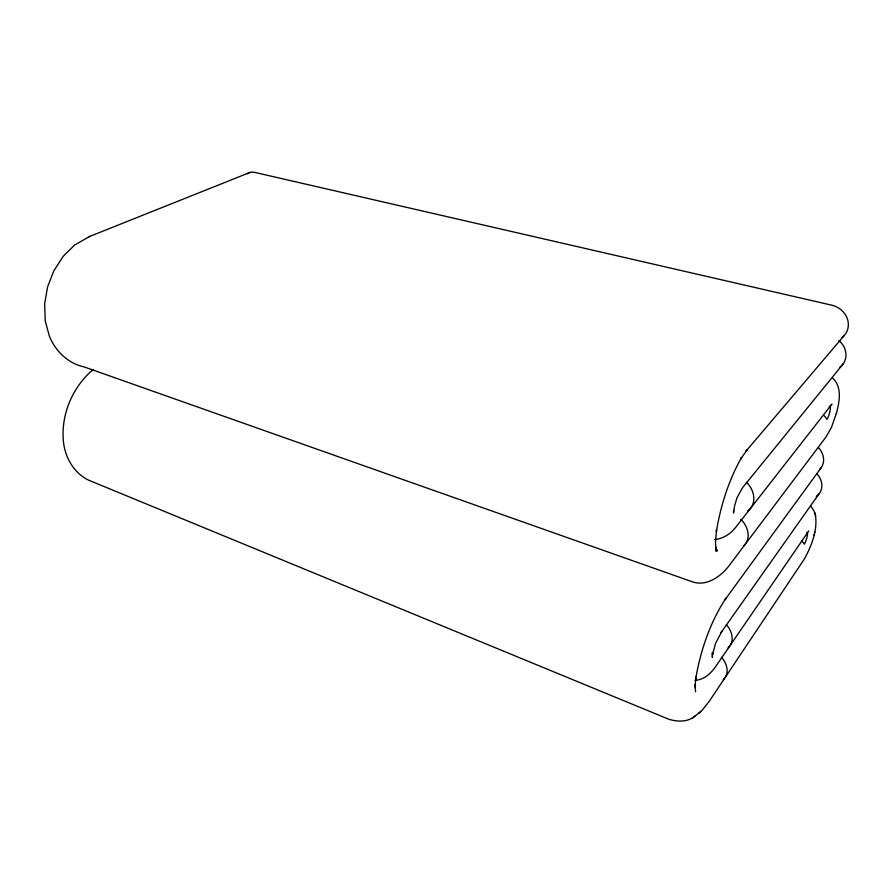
<?xml version="1.0" encoding="UTF-8"?>
<svg xmlns="http://www.w3.org/2000/svg" width="893" height="893" viewBox="0 0 893 893"><rect width="100%" height="100%" fill="white"/><g stroke="black" fill="none" stroke-linecap="round" stroke-linejoin="round"><path stroke-width="1.34" d="M698.962 713.027L702.534 709.823L709.544 700.849L804.593 558.661C811.681 545.444 817.899 529.917 815.331 514.703M836.283 413.671C839.42 402.185 842.479 387.35 832.711 378.085M813.992 535.186L814.159 534.505M814.55 532.82L814.773 531.871M836.339 413.47L831.461 427.39L826.036 436.945L729.815 564.733C721.7 575.84 707.256 586.69 692.812 581.968L84.087 366.889C68.047 363.518 55.31 351.016 49.372 336.069L45.275 321.134L44.65 303.866L47.552 287.033L53.747 270.992L63.213 256.324L74.577 245.095L89.791 236.388M808.801 530.844L715.405 666.926C710.694 673.724 703.572 680.019 694.899 680.287M819.205 493.572L720.796 632.936L721.901 631.239L715.527 643.473L712.569 654.446L712.726 652.671L712.301 657.281L712.346 652.727L712.447 654.089M820.879 468.088L724.904 599.884L726.031 598.109C710.102 622.22 700.67 650.249 695.714 678.58L695.904 676.704L695.044 687.108L694.91 684.719L695.58 691.785M843.048 364.065L742.496 487.779L737.049 497.714L734.582 505.851L733.533 512.995L733.577 510.305M843.852 335.935L745.722 451.49L747.307 449.592L740.565 459.214L741.592 457.383C728.71 480.255 720.618 505.639 716.387 531.491L716.554 529.795L715.494 541.984L716.063 551.204L715.851 548.503M830.445 405.813L831.919 404.116L736.379 526.446C731.166 533.467 723.475 538.736 714.634 539.584M743.869 545.746C751.538 538.379 747.943 525.676 740.721 519.346M728.152 647.749C735.084 641.587 732.037 630.637 726.333 624.72M723.241 679.673C730.094 673.702 726.935 662.997 721.41 657.248M747.62 511.019C757.443 504.199 754.507 489.241 746.302 482.343M93.531 369.568L90.617 371.745C71.295 389.56 60.579 416.462 63.548 442.705C65.446 458.209 74.219 473.245 88.641 480.177L668.812 719.245C677.218 721.868 687.744 722.303 694.799 716.197M692.667 717.827L700.871 711.565M88.496 236.913L249.995 172.427M810.498 505.806L813.78 510.45L815.655 515.853M716.097 548.324L717.179 551.059L715.717 547.163M814.706 512.526L815.052 513.754M838.895 340.512A19.579 17.201 28.3 0 1 839.855 367.302M842.099 337.509A19.959 17.849 27.8 0 0 847.513 319.248A19.959 17.849 27.8 0 0 831.807 305.194L254.472 172.338A15.605 10.95 66.1 0 0 247.45 173.744M829.318 406.628A7.367 1.529 -73.4 0 1 830.133 410.467A7.367 1.529 -73.4 0 1 827.007 419.375A19.311 14.913 27.9 0 0 823.971 415.591M816.894 473.759A18.708 15.226 30.9 0 1 816.258 496.329M818.524 447.683A19.054 15.75 30.7 0 1 819.495 469.629M806.915 532.351A6.943 1.373 -72.3 0 1 807.172 536.425A6.943 1.373 -72.3 0 1 804.347 544.194A18.452 12.993 29.4 0 0 801.479 540.645"/></g></svg>
